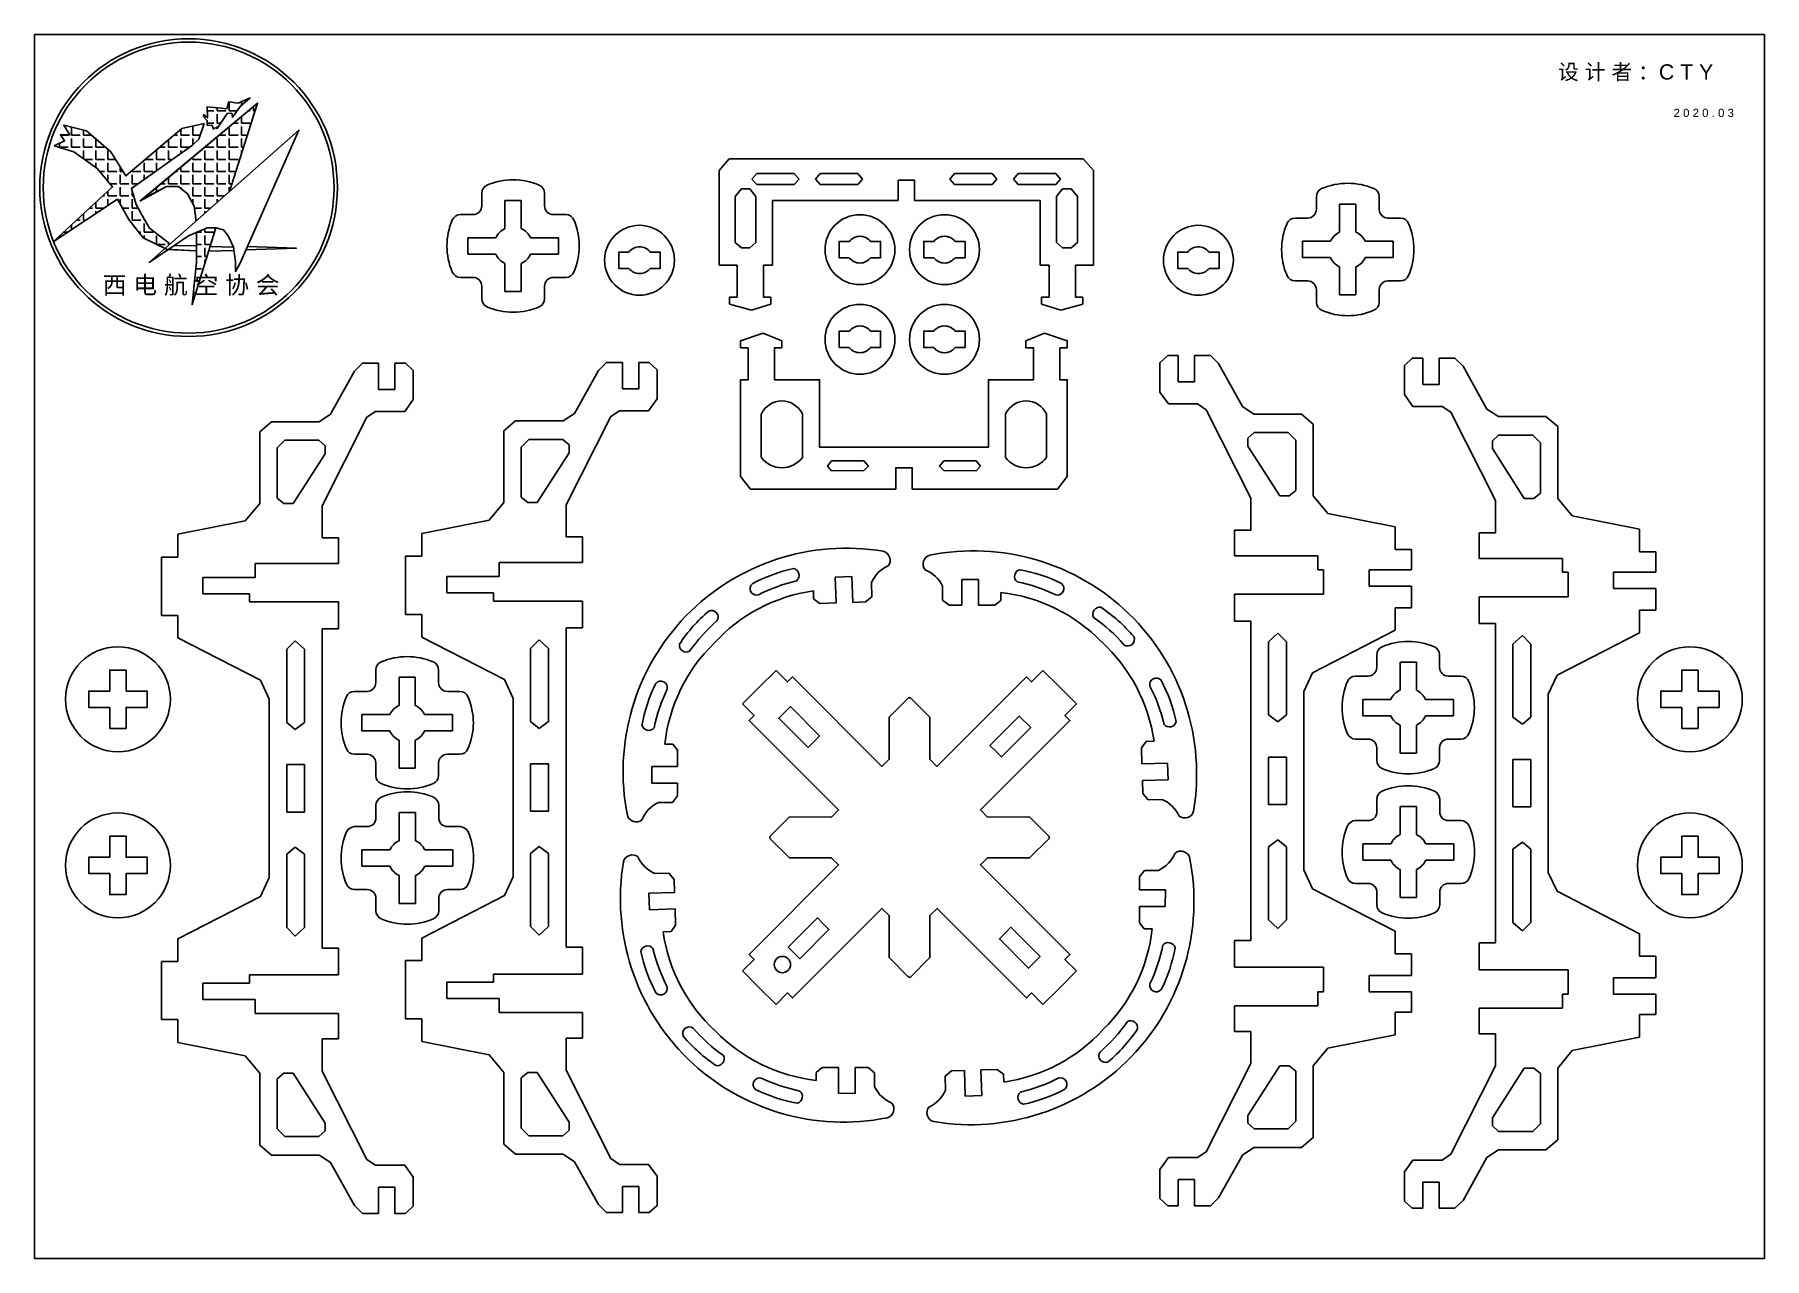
# Model space of a CAD drawing. Header units: millimetres. Extents: x 2545 to 2842, y 1775 to 1985.
import ezdxf

# ---------------------------------------------------------------- set-up
doc = ezdxf.new("R2010")
doc.units = ezdxf.units.MM
doc.styles.get("Standard").update_dxf_attribs({"font": 'arial.ttf'})

# ---------------------------------------------------------------- blocks, each defined once
blk = doc.blocks.new('*U1')
for points in [[(-4.07, 12.26), (-4.07, 9.46), (-5.27, 9.46), (-5.27, -12.26), (-7.02, -12.26), (-12.1, -7.15), (-16.83, -7.15)], [(-4.07, 12.26), (0, 12.26)], [(4.07, 12.26), (0, 12.26)], [(4.07, 12.26), (4.07, 9.46), (5.27, 9.46), (5.27, -12.26), (7.02, -12.26), (12.1, -7.15), (16.83, -7.15)]]:
    blk.add_lwpolyline(points)
blk = doc.blocks.new('*U2')
at = {"color": 0, "linetype": 'ByBlock', "lineweight": -2, "transparency": 16777216}
blk.add_blockref('*U1', (3081.76, 1833.23), dxfattribs=at)
for p, rotation in [((3057.54, 1809.02), 90), ((3105.97, 1809.02), 270.0000000000001), ((3081.76, 1784.8), 180)]:
    blk.add_blockref('*U1', p, dxfattribs=dict(at, rotation=rotation))
blk = doc.blocks.new('*U11')
for p, q in [((16.36, 18.61), (13.52, 18.49)), ((13.52, 18.49), (13.66, 14.09)), ((16.5, 14.18), (16.36, 18.61)), ((9.79, 14.79), (9.75, 16.15)), ((19.8, 15.14), (18.71, 14.25)), ((19.73, 17.55), (19.8, 15.14)), ((10.86, 14.01), (9.79, 14.79)), ((13.66, 14.09), (10.86, 14.01)), ((18.71, 14.25), (16.5, 14.18)), ((-14.39, -10.15), (-15.76, -10.15)), ((-13.58, -11.19), (-14.39, -10.15)), ((-13.58, -13.99), (-13.58, -11.19)), ((-18.01, -16.83), (-17.98, -13.99)), ((-17.98, -13.99), (-13.58, -13.99)), ((-13.58, -16.83), (-18.01, -16.83)), ((-13.58, -19.04), (-13.58, -16.83)), ((-16.85, -20.16), (-14.44, -20.16)), ((-14.44, -20.16), (-13.58, -19.04))]:
    blk.add_line(p, q)
for centre, radius, start, end in [((15.4, -14.92), 38.4, 80.466, 135.7918), ((21.35, 21.43), 1.58, 323.0342, 74.9848), ((12.03, -6.56), 27.13, 102.0315, 118.0558), ((13.65, -10.46), 29.15, 103.4098, 117.2335), ((6.1, 18.81), 1.2, 310.7929, 76.8206), ((25, 15.25), 5.75, 114.5257, 156.3957), ((13.76, -12.12), 28.56, 98.0625, 137.5058), ((0.02, 16.55), 1.12, 131.7949, 284.881), ((9.34, -8.02), 27.13, 130.2869, 146.3111), ((-7.71, 11.67), 1.12, 323.4617, 116.5477), ((15.48, -14.84), 38.4, 135.9637, 191.2895), ((12.36, -10.96), 29.15, 131.1091, 144.9328), ((12.63, -13.29), 28.56, 134.2497, 173.6929), ((-12.05, 6.85), 1.2, 171.5221, 297.5497), ((7.01, -11.73), 27.13, 153.6997, 169.724), ((-16.45, -0.44), 1.12, 346.8745, 139.9606), ((10.96, -13.23), 29.15, 154.522, 168.3457), ((-18.52, -6.58), 1.2, 194.9349, 320.9626), ((-14.38, -25.36), 5.75, 115.3598, 157.2298), ((-20.67, -21.9), 1.58, 196.7707, 308.7213)]:
    blk.add_arc(centre, radius, start, end)
blk = doc.blocks.new('*U12')
at = {"color": 0, "linetype": 'ByBlock', "lineweight": -2, "transparency": 16777216}
blk.add_blockref('*U11', (2668.48, 1873.37), dxfattribs=at)
for p, rotation in [((2720.56, 1873.48), 270), ((2720.66, 1821.4), 180), ((2668.58, 1821.29), 90.00000000000004)]:
    blk.add_blockref('*U11', p, dxfattribs=dict(at, rotation=rotation))

msp = doc.modelspace()

# ---------------------------------------------------------------- hatches: boundary and pattern name
h = msp.add_hatch()
h.set_pattern_fill('ANGLE', color=1, scale=0.298236)
h.set_pattern_definition([(0, (1575.9266, 1301.1063), (0, 2.0831792), [1.5150394, -0.5681398]), (90, (1575.9266, 1301.1063), (-2.0831792, 1e-16), [1.5150394, -0.5681398])])
h.paths.add_polyline_path([(2557.6, 1964.89), (2553.43, 1968.47), (2549.55, 1969.46), (2550.55, 1967.76), (2548.95, 1967.76), (2549.67, 1966.77), (2547.86, 1965.88), (2551.23, 1964.87), (2555.24, 1962.01), (2557.9, 1958.84), (2547.7, 1949.41), (2558.75, 1956.72), (2560.7, 1953.26), (2563.16, 1950.08), (2566.9, 1948.27), (2567.79, 1949.05), (2566.93, 1949.71), (2564.22, 1951.77), (2563.01, 1953.92), (2561.94, 1955.84), (2561.14, 1958.57), (2571.62, 1966), (2572.71, 1967.04), (2573.64, 1969.73), (2569.79, 1968.87), (2560.19, 1960.72)])
h.paths.add_polyline_path([(2563.24, 1956.83), (2567.15, 1958.9), (2569.23, 1958.9), (2570.8, 1957.66), (2571.93, 1955.54), (2572.23, 1953.45), (2572.23, 1952.98), (2577.97, 1958.04), (2582.81, 1973.19)])
h.paths.add_polyline_path([(2575.61, 1951.81), (2574.13, 1951.81), (2572.29, 1951.04), (2572.29, 1945.95), (2571.57, 1938.66)])
h.paths.add_polyline_path([(2577.59, 1971.46), (2578.37, 1971.51), (2578.48, 1970.81), (2579.89, 1972.72), (2581.53, 1974.12), (2579.45, 1973.21), (2577.88, 1973.47), (2577.5, 1972.26), (2576.58, 1972.34), (2574.14, 1972.56), (2574.19, 1970.69), (2573.58, 1971.34), (2573.52, 1970.93), (2574.15, 1970.27), (2574.17, 1969.43), (2574.98, 1969.4), (2575.21, 1968.73), (2575.48, 1968.97), (2575.89, 1968.89)], flags=17)

# ---------------------------------------------------------------- linework, layer by layer
for p, q in [((2662.04, 1961.66), (2663.79, 1963.69)), ((2663.79, 1963.69), (2694.18, 1963.69)), ((2724.57, 1963.69), (2694.18, 1963.69)), ((2726.32, 1961.66), (2724.57, 1963.69)), ((2662.04, 1945.44), (2662.04, 1961.66)), ((2667.69, 1960.16), (2668.5, 1961.12)), ((2668.5, 1961.12), (2674.96, 1961.12)), ((2674.96, 1961.12), (2675.78, 1960.16)), ((2678.6, 1960.16), (2679.41, 1961.12)), ((2679.41, 1961.12), (2685.87, 1961.12)), ((2685.87, 1961.12), (2686.69, 1960.16)), ((2702.49, 1961.12), (2701.67, 1960.16)), ((2708.95, 1961.12), (2702.49, 1961.12)), ((2709.76, 1960.16), (2708.95, 1961.12)), ((2713.39, 1961.12), (2712.58, 1960.16)), ((2719.86, 1961.12), (2713.39, 1961.12)), ((2720.67, 1960.16), (2719.86, 1961.12)), ((2726.32, 1945.44), (2726.32, 1961.66)), ((2621.29, 1955.6), (2621.29, 1957.77)), ((2632.08, 1957.77), (2632.08, 1955.6)), ((2664.8, 1957.2), (2665.89, 1958.51)), ((2665.89, 1958.51), (2667.34, 1958.51)), ((2667.34, 1958.51), (2668.36, 1957.2)), ((2668.5, 1959.28), (2667.69, 1960.16)), ((2674.96, 1959.28), (2668.5, 1959.28)), ((2675.78, 1960.16), (2674.96, 1959.28)), ((2679.41, 1959.28), (2678.6, 1960.16)), ((2685.87, 1959.28), (2679.41, 1959.28)), ((2686.69, 1960.16), (2685.87, 1959.28)), ((2692.78, 1956.52), (2692.78, 1960.02)), ((2692.78, 1960.02), (2694.18, 1960.02)), ((2695.58, 1960.02), (2694.18, 1960.02)), ((2695.58, 1956.52), (2695.58, 1960.02)), ((2701.67, 1960.16), (2702.49, 1959.28)), ((2702.49, 1959.28), (2708.95, 1959.28)), ((2708.95, 1959.28), (2709.76, 1960.16)), ((2712.58, 1960.16), (2713.39, 1959.28)), ((2713.39, 1959.28), (2719.86, 1959.28)), ((2719.86, 1959.28), (2720.67, 1960.16)), ((2721.02, 1958.51), (2720, 1957.2)), ((2722.47, 1958.51), (2721.02, 1958.51)), ((2723.56, 1957.2), (2722.47, 1958.51)), ((2625.28, 1951.7), (2625.28, 1956.51)), ((2625.28, 1956.51), (2628.08, 1956.51)), ((2628.08, 1956.51), (2628.08, 1951.7)), ((2664.8, 1949.33), (2664.8, 1957.2)), ((2668.36, 1957.2), (2668.36, 1949.33)), ((2671.21, 1945.44), (2671.21, 1956.52)), ((2671.21, 1956.52), (2692.78, 1956.52)), ((2717.15, 1956.52), (2695.58, 1956.52)), ((2717.15, 1945.44), (2717.15, 1956.52)), ((2720, 1957.2), (2720, 1949.33)), ((2723.56, 1949.33), (2723.56, 1957.2)), ((2764.59, 1955), (2764.59, 1957.17)), ((2768.59, 1951.1), (2768.59, 1955.91)), ((2768.59, 1955.91), (2771.39, 1955.91)), ((2771.39, 1955.91), (2771.39, 1951.1)), ((2775.38, 1957.17), (2775.38, 1955)), ((2617.62, 1954.1), (2619.79, 1954.1)), ((2633.58, 1954.1), (2635.74, 1954.1)), ((2760.93, 1953.5), (2763.09, 1953.5)), ((2776.88, 1953.5), (2779.05, 1953.5)), ((2618.88, 1948.71), (2618.88, 1950.11)), ((2618.88, 1950.11), (2623.69, 1950.11)), ((2618.88, 1948.71), (2618.88, 1947.31)), ((2629.67, 1950.11), (2634.48, 1950.11)), ((2634.48, 1950.11), (2634.48, 1948.71)), ((2634.48, 1947.31), (2634.48, 1948.71)), ((2665.89, 1948.38), (2664.8, 1949.33)), ((2667.34, 1948.38), (2665.89, 1948.38)), ((2668.36, 1949.33), (2667.34, 1948.38)), ((2720, 1949.33), (2721.02, 1948.38)), ((2721.02, 1948.38), (2722.47, 1948.38)), ((2722.47, 1948.38), (2723.56, 1949.33)), ((2762.19, 1948.11), (2762.19, 1949.51)), ((2762.19, 1949.51), (2767, 1949.51)), ((2772.98, 1949.51), (2777.79, 1949.51)), ((2777.79, 1949.51), (2777.79, 1948.11)), ((2618.88, 1947.31), (2623.69, 1947.31)), ((2625.28, 1945.72), (2625.28, 1940.91)), ((2628.08, 1940.91), (2628.08, 1945.72)), ((2629.67, 1947.31), (2634.48, 1947.31)), ((2665.15, 1945.44), (2662.04, 1945.44)), ((2665.15, 1939.94), (2665.15, 1945.44)), ((2669.65, 1939.94), (2669.65, 1945.44)), ((2669.65, 1945.44), (2671.21, 1945.44)), ((2718.71, 1945.44), (2717.15, 1945.44)), ((2718.71, 1939.94), (2718.71, 1945.44)), ((2723.21, 1939.94), (2723.21, 1945.44)), ((2723.21, 1945.44), (2726.32, 1945.44)), ((2762.19, 1948.11), (2762.19, 1946.71)), ((2762.19, 1946.71), (2767, 1946.71)), ((2772.98, 1946.71), (2777.79, 1946.71)), ((2777.79, 1946.71), (2777.79, 1948.11)), ((2619.79, 1943.32), (2617.62, 1943.32)), ((2635.74, 1943.32), (2633.58, 1943.32)), ((2763.09, 1942.71), (2760.93, 1942.71)), ((2768.59, 1945.12), (2768.59, 1940.31)), ((2771.39, 1940.31), (2771.39, 1945.12)), ((2779.05, 1942.71), (2776.88, 1942.71)), ((2621.29, 1939.65), (2621.29, 1941.82)), ((2625.28, 1940.91), (2628.08, 1940.91)), ((2632.08, 1941.82), (2632.08, 1939.65)), ((2665.15, 1939.94), (2663.85, 1939.94)), ((2663.85, 1938.74), (2663.85, 1939.94)), ((2663.85, 1939.94), (2665.15, 1939.94)), ((2665.15, 1939.94), (2665.15, 1939.94)), ((2669.65, 1939.94), (2670.95, 1939.94)), ((2670.95, 1939.94), (2670.95, 1938.74)), ((2718.71, 1939.94), (2717.41, 1939.94)), ((2717.41, 1939.94), (2717.41, 1938.74)), ((2723.21, 1939.94), (2723.21, 1939.94)), ((2723.21, 1939.94), (2724.51, 1939.94)), ((2724.51, 1939.94), (2723.21, 1939.94)), ((2724.51, 1938.74), (2724.51, 1939.94)), ((2764.59, 1939.05), (2764.59, 1941.21)), ((2768.59, 1940.31), (2771.39, 1940.31)), ((2775.38, 1941.21), (2775.38, 1939.05)), ((2667.62, 1937.67), (2663.85, 1938.74)), ((2670.95, 1938.74), (2667.62, 1937.67)), ((2717.41, 1938.74), (2720.74, 1937.67)), ((2720.74, 1937.67), (2724.51, 1938.74)), ((2600.84, 1928.58), (2599.44, 1927.21)), ((2603.58, 1928.58), (2600.84, 1928.58)), ((2603.58, 1924.08), (2603.58, 1928.58)), ((2606.38, 1924.08), (2606.38, 1928.58)), ((2606.38, 1928.58), (2608.18, 1928.58)), ((2608.18, 1928.58), (2609.52, 1927.34)), ((2642.73, 1928.72), (2641.33, 1927.36)), ((2645.46, 1928.72), (2642.73, 1928.72)), ((2645.46, 1924.22), (2645.46, 1928.72)), ((2648.26, 1924.22), (2648.26, 1928.72)), ((2648.26, 1928.72), (2650.06, 1928.72)), ((2650.06, 1928.72), (2651.4, 1927.48)), ((2739.07, 1929.89), (2737.72, 1928.64)), ((2737.72, 1928.64), (2737.72, 1923.64)), ((2740.87, 1929.89), (2739.07, 1929.89)), ((2740.87, 1925.39), (2740.87, 1929.89)), ((2743.67, 1925.39), (2743.67, 1929.89)), ((2743.67, 1929.89), (2746.4, 1929.89)), ((2746.4, 1929.89), (2747.8, 1928.52)), ((2747.8, 1928.52), (2751.9, 1921.16)), ((2781.05, 1929.46), (2779.71, 1928.22)), ((2779.71, 1928.22), (2779.71, 1923.22)), ((2782.85, 1929.46), (2781.05, 1929.46)), ((2782.85, 1924.96), (2782.85, 1929.46)), ((2785.65, 1924.96), (2785.65, 1929.46)), ((2785.65, 1929.46), (2788.38, 1929.46)), ((2788.38, 1929.46), (2789.79, 1928.09)), ((2789.79, 1928.09), (2793.89, 1920.73)), ((2599.44, 1927.21), (2595.34, 1919.85)), ((2609.52, 1927.34), (2609.52, 1922.34)), ((2641.33, 1927.36), (2637.23, 1919.99)), ((2651.4, 1927.48), (2651.4, 1922.48)), ((2743.67, 1925.39), (2740.87, 1925.39)), ((2785.65, 1924.96), (2782.85, 1924.96)), ((2603.58, 1924.08), (2606.38, 1924.08)), ((2609.52, 1922.34), (2608.06, 1920.31)), ((2645.46, 1924.22), (2648.26, 1924.22)), ((2651.4, 1922.48), (2649.95, 1920.45)), ((2737.72, 1923.64), (2739.18, 1921.61)), ((2739.18, 1921.61), (2744.18, 1921.61)), ((2744.18, 1921.61), (2745.68, 1920.62)), ((2779.71, 1923.22), (2781.17, 1921.19)), ((2595.34, 1919.85), (2593.37, 1918.55)), ((2601.56, 1919.31), (2593.9, 1904.13)), ((2603.06, 1920.31), (2601.56, 1919.31)), ((2608.06, 1920.31), (2603.06, 1920.31)), ((2627.11, 1918.7), (2625.08, 1916.99)), ((2635.25, 1918.7), (2627.11, 1918.7)), ((2637.23, 1919.99), (2635.25, 1918.7)), ((2643.45, 1919.45), (2635.79, 1904.28)), ((2644.95, 1920.45), (2643.45, 1919.45)), ((2649.95, 1920.45), (2644.95, 1920.45)), ((2669.29, 1919.9), (2669.29, 1912.42)), ((2676.34, 1919.9), (2676.34, 1912.42)), ((2711.23, 1919.9), (2711.23, 1912.42)), ((2718.27, 1919.9), (2718.27, 1912.42)), ((2745.68, 1920.62), (2753.34, 1905.44)), ((2751.9, 1921.16), (2753.88, 1919.86)), ((2753.88, 1919.86), (2762.02, 1919.86)), ((2762.02, 1919.86), (2764.05, 1918.15)), ((2781.17, 1921.19), (2786.17, 1921.19)), ((2786.17, 1921.19), (2787.66, 1920.19)), ((2787.66, 1920.19), (2795.33, 1905.01)), ((2793.89, 1920.73), (2795.86, 1919.43)), ((2795.86, 1919.43), (2804, 1919.43)), ((2804, 1919.43), (2806.03, 1917.72)), ((2585.22, 1918.55), (2583.19, 1916.84)), ((2583.19, 1916.84), (2583.19, 1904.52)), ((2593.37, 1918.55), (2585.22, 1918.55)), ((2625.08, 1916.99), (2625.08, 1904.67)), ((2753.91, 1916.69), (2752.85, 1915.73)), ((2752.85, 1915.73), (2752.85, 1914.36)), ((2759.76, 1916.69), (2753.91, 1916.69)), ((2761.08, 1915.37), (2759.76, 1916.69)), ((2764.05, 1918.15), (2764.05, 1905.83)), ((2795.89, 1916.27), (2794.83, 1915.3)), ((2801.75, 1916.27), (2795.89, 1916.27)), ((2803.07, 1914.95), (2801.75, 1916.27)), ((2806.03, 1917.72), (2806.03, 1905.4)), ((2586.16, 1914.07), (2587.48, 1915.39)), ((2586.16, 1905.45), (2586.16, 1914.07)), ((2587.48, 1915.39), (2593.33, 1915.39)), ((2594.39, 1913.06), (2588.93, 1904.52)), ((2593.33, 1915.39), (2594.39, 1914.42)), ((2594.39, 1914.42), (2594.39, 1913.06)), ((2628.05, 1914.21), (2629.37, 1915.53)), ((2628.05, 1905.59), (2628.05, 1914.21)), ((2629.37, 1915.53), (2635.22, 1915.53)), ((2636.28, 1913.2), (2630.82, 1904.67)), ((2635.22, 1915.53), (2636.28, 1914.56)), ((2636.28, 1914.56), (2636.28, 1913.2)), ((2752.85, 1914.36), (2758.31, 1905.83)), ((2761.08, 1906.75), (2761.08, 1915.37)), ((2794.83, 1915.3), (2794.83, 1913.94)), ((2794.83, 1913.94), (2800.29, 1905.4)), ((2803.07, 1906.32), (2803.07, 1914.95)), ((2759.94, 1905.83), (2761.08, 1906.75)), ((2583.19, 1904.52), (2580.69, 1901.52)), ((2587.3, 1904.52), (2586.16, 1905.45)), ((2588.93, 1904.52), (2587.3, 1904.52)), ((2593.9, 1904.13), (2593.9, 1898.63)), ((2625.08, 1904.67), (2622.58, 1901.66)), ((2629.19, 1904.67), (2628.05, 1905.59)), ((2630.82, 1904.67), (2629.19, 1904.67)), ((2635.79, 1904.28), (2635.79, 1898.78)), ((2753.34, 1905.44), (2753.34, 1899.94)), ((2758.31, 1905.83), (2759.94, 1905.83)), ((2764.05, 1905.83), (2766.55, 1902.82)), ((2795.33, 1905.01), (2795.33, 1899.51)), ((2800.29, 1905.4), (2801.92, 1905.4)), ((2801.92, 1905.4), (2803.07, 1906.32)), ((2806.03, 1905.4), (2808.53, 1902.4)), ((2580.69, 1901.52), (2569.12, 1899.23)), ((2622.58, 1901.66), (2611.01, 1899.37)), ((2766.55, 1902.82), (2778.12, 1900.53)), ((2808.53, 1902.4), (2820.1, 1900.1)), ((2569.12, 1899.23), (2569.12, 1895.32)), ((2593.9, 1898.63), (2596.7, 1898.63)), ((2596.7, 1898.63), (2596.7, 1894.23)), ((2611.01, 1899.37), (2611.01, 1895.46)), ((2635.79, 1898.78), (2638.59, 1898.78)), ((2638.59, 1898.78), (2638.59, 1894.38)), ((2753.34, 1899.94), (2750.54, 1899.94)), ((2750.54, 1899.94), (2750.54, 1895.54)), ((2778.12, 1900.53), (2778.12, 1896.62)), ((2795.33, 1899.51), (2792.53, 1899.51)), ((2792.53, 1899.51), (2792.53, 1895.11)), ((2820.1, 1900.1), (2820.1, 1896.2)), ((2569.12, 1895.32), (2566.32, 1895.32)), ((2566.32, 1895.32), (2566.32, 1885.32)), ((2611.01, 1895.46), (2608.21, 1895.46)), ((2608.21, 1895.46), (2608.21, 1885.46)), ((2750.54, 1895.54), (2764.84, 1895.54)), ((2764.84, 1895.54), (2764.84, 1893.14)), ((2778.12, 1896.62), (2780.92, 1896.62)), ((2780.92, 1896.62), (2780.92, 1893.14)), ((2792.53, 1895.11), (2806.83, 1895.11)), ((2806.83, 1895.11), (2806.83, 1892.71)), ((2820.1, 1896.2), (2822.9, 1896.2)), ((2822.9, 1896.2), (2822.9, 1892.72)), ((2596.7, 1894.23), (2582.4, 1894.23)), ((2582.4, 1894.23), (2582.4, 1891.83)), ((2624.29, 1891.98), (2615.29, 1891.98)), ((2615.29, 1891.98), (2615.29, 1889.18)), ((2638.59, 1894.38), (2624.29, 1894.38)), ((2624.29, 1894.38), (2624.29, 1891.98)), ((2764.84, 1893.14), (2765.84, 1893.14)), ((2765.84, 1893.14), (2765.84, 1888.94)), ((2780.92, 1893.14), (2773.64, 1893.14)), ((2773.64, 1893.14), (2773.64, 1890.34)), ((2806.83, 1892.71), (2807.83, 1892.71)), ((2807.83, 1892.71), (2807.83, 1888.51)), ((2822.9, 1892.72), (2815.62, 1892.72)), ((2815.62, 1892.72), (2815.62, 1889.92)), ((2582.4, 1891.83), (2573.4, 1891.83)), ((2573.4, 1891.83), (2573.4, 1889.03)), ((2573.4, 1889.03), (2581.4, 1889.03)), ((2581.4, 1889.03), (2581.4, 1887.63)), ((2615.29, 1889.18), (2623.29, 1889.18)), ((2623.29, 1889.18), (2623.29, 1887.78)), ((2765.84, 1888.94), (2750.54, 1888.94)), ((2750.54, 1888.94), (2750.54, 1884.34)), ((2773.64, 1890.34), (2780.92, 1890.34)), ((2780.92, 1890.34), (2780.92, 1886.62)), ((2815.62, 1889.92), (2822.9, 1889.92)), ((2822.9, 1889.92), (2822.9, 1886.2)), ((2581.4, 1887.63), (2596.7, 1887.63)), ((2596.7, 1887.63), (2596.7, 1883.03)), ((2623.29, 1887.78), (2638.59, 1887.78)), ((2638.59, 1887.78), (2638.59, 1883.18)), ((2780.92, 1886.62), (2778.12, 1886.62)), ((2778.12, 1886.62), (2778.12, 1882.77)), ((2807.83, 1888.51), (2792.53, 1888.51)), ((2792.53, 1888.51), (2792.53, 1883.91)), ((2822.9, 1886.2), (2820.1, 1886.2)), ((2820.1, 1886.2), (2820.1, 1882.34)), ((2566.32, 1885.32), (2569.12, 1885.32)), ((2569.12, 1885.32), (2569.12, 1881.46)), ((2596.7, 1883.03), (2593.9, 1883.03)), ((2593.9, 1883.03), (2593.9, 1855.63)), ((2608.21, 1885.46), (2611.01, 1885.46)), ((2611.01, 1885.46), (2611.01, 1881.6)), ((2638.59, 1883.18), (2635.79, 1883.18)), ((2635.79, 1883.18), (2635.79, 1855.78)), ((2750.54, 1884.34), (2753.34, 1884.34)), ((2753.34, 1884.34), (2753.34, 1856.94)), ((2792.53, 1883.91), (2795.33, 1883.91)), ((2795.33, 1883.91), (2795.33, 1856.51)), ((2569.12, 1881.46), (2583.3, 1874.18)), ((2587.8, 1879.51), (2589.24, 1880.98)), ((2589.24, 1880.98), (2590.88, 1879.51)), ((2611.01, 1881.6), (2625.19, 1874.32)), ((2629.69, 1879.65), (2631.13, 1881.12)), ((2631.13, 1881.12), (2632.76, 1879.65)), ((2758, 1882.28), (2756.37, 1880.81)), ((2756.37, 1880.81), (2756.37, 1868.26)), ((2759.44, 1880.81), (2758, 1882.28)), ((2759.44, 1868.26), (2759.44, 1880.81)), ((2778.12, 1882.77), (2763.94, 1875.48)), ((2799.99, 1881.85), (2798.35, 1880.39)), ((2798.35, 1880.39), (2798.35, 1867.83)), ((2801.42, 1880.39), (2799.99, 1881.85)), ((2801.42, 1867.83), (2801.42, 1880.39)), ((2820.1, 1882.34), (2805.93, 1875.06)), ((2587.8, 1866.95), (2587.8, 1879.51)), ((2590.88, 1879.51), (2590.88, 1866.95)), ((2629.69, 1867.1), (2629.69, 1879.65)), ((2632.76, 1879.65), (2632.76, 1867.1)), ((2774.97, 1876.39), (2774.97, 1878.55)), ((2778.96, 1872.48), (2778.96, 1877.29)), ((2778.96, 1877.29), (2781.76, 1877.29)), ((2781.76, 1877.29), (2781.76, 1872.48)), ((2785.76, 1878.55), (2785.76, 1876.39)), ((2583.3, 1874.18), (2584.82, 1870.93)), ((2603.1, 1873.78), (2603.1, 1875.95)), ((2607.09, 1869.88), (2607.09, 1874.69)), ((2607.09, 1874.69), (2609.89, 1874.69)), ((2609.89, 1874.69), (2609.89, 1869.88)), ((2613.89, 1875.95), (2613.89, 1873.78)), ((2625.19, 1874.32), (2626.7, 1871.07)), ((2763.94, 1875.48), (2762.43, 1872.24)), ((2771.31, 1874.89), (2773.47, 1874.89)), ((2787.26, 1874.89), (2789.42, 1874.89)), ((2805.93, 1875.06), (2804.41, 1871.81)), ((2599.43, 1872.28), (2601.6, 1872.28)), ((2615.39, 1872.28), (2617.55, 1872.28)), ((2694.57, 1871.19), (2694.9, 1871.19)), ((2762.43, 1872.24), (2762.43, 1856.94)), ((2804.41, 1871.81), (2804.41, 1856.51)), ((2584.82, 1870.93), (2584.82, 1855.63)), ((2600.69, 1866.89), (2600.69, 1868.29)), ((2600.69, 1868.29), (2605.5, 1868.29)), ((2611.48, 1868.29), (2616.29, 1868.29)), ((2616.29, 1868.29), (2616.29, 1866.89)), ((2626.7, 1871.07), (2626.7, 1855.78)), ((2756.37, 1868.26), (2758, 1867.05)), ((2758, 1867.05), (2759.44, 1868.26)), ((2772.56, 1869.49), (2772.56, 1870.89)), ((2772.56, 1870.89), (2777.38, 1870.89)), ((2772.56, 1869.49), (2772.56, 1868.09)), ((2783.35, 1870.89), (2788.16, 1870.89)), ((2788.16, 1870.89), (2788.16, 1869.49)), ((2788.16, 1868.09), (2788.16, 1869.49)), ((2589.24, 1865.75), (2587.8, 1866.95)), ((2590.88, 1866.95), (2589.24, 1865.75)), ((2600.69, 1866.89), (2600.69, 1865.49)), ((2600.69, 1865.49), (2605.5, 1865.49)), ((2611.48, 1865.49), (2616.29, 1865.49)), ((2616.29, 1865.49), (2616.29, 1866.89)), ((2631.13, 1865.89), (2629.69, 1867.1)), ((2632.76, 1867.1), (2631.13, 1865.89)), ((2772.56, 1868.09), (2777.38, 1868.09)), ((2778.96, 1866.51), (2778.96, 1861.69)), ((2781.76, 1861.69), (2781.76, 1866.51)), ((2783.35, 1868.09), (2788.16, 1868.09)), ((2798.35, 1867.83), (2799.99, 1866.63)), ((2799.99, 1866.63), (2801.42, 1867.83)), ((2607.09, 1863.9), (2607.09, 1859.09)), ((2609.89, 1859.09), (2609.89, 1863.9)), ((2773.47, 1864.1), (2771.31, 1864.1)), ((2774.97, 1860.44), (2774.97, 1862.6)), ((2785.76, 1862.6), (2785.76, 1860.44)), ((2789.42, 1864.1), (2787.26, 1864.1)), ((2587.8, 1855.63), (2587.8, 1859.71)), ((2587.8, 1859.71), (2590.88, 1859.71)), ((2590.88, 1859.71), (2590.88, 1855.63)), ((2601.6, 1861.49), (2599.43, 1861.49)), ((2603.1, 1857.83), (2603.1, 1859.99)), ((2613.89, 1859.99), (2613.89, 1857.83)), ((2617.55, 1861.49), (2615.39, 1861.49)), ((2629.69, 1855.78), (2629.69, 1859.85)), ((2629.69, 1859.85), (2632.76, 1859.85)), ((2632.76, 1859.85), (2632.76, 1855.78)), ((2759.44, 1861.01), (2756.37, 1861.01)), ((2756.37, 1861.01), (2756.37, 1856.94)), ((2759.44, 1856.94), (2759.44, 1861.01)), ((2778.96, 1861.69), (2781.76, 1861.69)), ((2801.42, 1860.59), (2798.35, 1860.59)), ((2798.35, 1860.59), (2798.35, 1856.51)), ((2801.42, 1856.51), (2801.42, 1860.59)), ((2607.09, 1859.09), (2609.89, 1859.09)), ((2753.34, 1829.54), (2753.34, 1856.94)), ((2756.37, 1852.87), (2756.37, 1856.94)), ((2759.44, 1856.94), (2759.44, 1852.87)), ((2762.43, 1841.64), (2762.43, 1856.94)), ((2795.33, 1829.11), (2795.33, 1856.51)), ((2798.35, 1852.44), (2798.35, 1856.51)), ((2801.42, 1856.51), (2801.42, 1852.44)), ((2804.41, 1841.22), (2804.41, 1856.51)), ((2584.82, 1840.34), (2584.82, 1855.63)), ((2587.8, 1855.63), (2587.8, 1851.56)), ((2590.88, 1851.56), (2590.88, 1855.63)), ((2593.9, 1828.23), (2593.9, 1855.63)), ((2626.7, 1840.48), (2626.7, 1855.78)), ((2629.69, 1855.78), (2629.69, 1851.7)), ((2632.76, 1851.7), (2632.76, 1855.78)), ((2635.79, 1828.38), (2635.79, 1855.78)), ((2774.98, 1851.61), (2774.98, 1853.77)), ((2785.77, 1853.77), (2785.77, 1851.61)), ((2587.8, 1851.56), (2590.88, 1851.56)), ((2603.12, 1850.57), (2603.12, 1852.73)), ((2607.12, 1846.66), (2607.12, 1851.48)), ((2607.12, 1851.48), (2609.92, 1851.48)), ((2609.92, 1851.48), (2609.92, 1846.66)), ((2613.91, 1852.73), (2613.91, 1850.57)), ((2629.69, 1851.7), (2632.76, 1851.7)), ((2759.44, 1852.87), (2756.37, 1852.87)), ((2778.98, 1847.7), (2778.98, 1852.51)), ((2778.98, 1852.51), (2781.78, 1852.51)), ((2781.78, 1852.51), (2781.78, 1847.7)), ((2801.42, 1852.44), (2798.35, 1852.44)), ((2599.46, 1849.07), (2601.62, 1849.07)), ((2615.41, 1849.07), (2617.57, 1849.07)), ((2670.76, 1847.38), (2670.76, 1847.06)), ((2718.7, 1847.38), (2718.7, 1847.06)), ((2771.32, 1850.11), (2773.48, 1850.11)), ((2787.27, 1850.11), (2789.44, 1850.11)), ((2589.24, 1845.52), (2587.8, 1844.32)), ((2590.88, 1844.32), (2589.24, 1845.52)), ((2600.72, 1843.68), (2600.72, 1845.08)), ((2600.72, 1845.08), (2605.53, 1845.08)), ((2611.5, 1845.08), (2616.32, 1845.08)), ((2616.32, 1845.08), (2616.32, 1843.68)), ((2631.13, 1845.66), (2629.69, 1844.46)), ((2629.69, 1844.46), (2629.69, 1831.91)), ((2632.76, 1844.46), (2631.13, 1845.66)), ((2632.76, 1831.91), (2632.76, 1844.46)), ((2756.37, 1845.62), (2758, 1846.83)), ((2756.37, 1833.07), (2756.37, 1845.62)), ((2758, 1846.83), (2759.44, 1845.62)), ((2759.44, 1845.62), (2759.44, 1833.07)), ((2772.58, 1844.71), (2772.58, 1846.11)), ((2772.58, 1846.11), (2777.39, 1846.11)), ((2772.58, 1844.71), (2772.58, 1843.31)), ((2783.37, 1846.11), (2788.18, 1846.11)), ((2788.18, 1846.11), (2788.18, 1844.71)), ((2788.18, 1843.31), (2788.18, 1844.71)), ((2798.35, 1845.2), (2799.99, 1846.4)), ((2798.35, 1832.64), (2798.35, 1845.2)), ((2799.99, 1846.4), (2801.42, 1845.2)), ((2801.42, 1845.2), (2801.42, 1832.64)), ((2587.8, 1844.32), (2587.8, 1831.76)), ((2590.88, 1831.76), (2590.88, 1844.32)), ((2600.72, 1843.68), (2600.72, 1842.28)), ((2600.72, 1842.28), (2605.53, 1842.28)), ((2611.5, 1842.28), (2616.32, 1842.28)), ((2616.32, 1842.28), (2616.32, 1843.68)), ((2763.94, 1838.4), (2762.43, 1841.64)), ((2772.58, 1843.31), (2777.39, 1843.31)), ((2778.98, 1841.72), (2778.98, 1836.91)), ((2781.78, 1836.91), (2781.78, 1841.72)), ((2783.37, 1843.31), (2788.18, 1843.31)), ((2583.3, 1837.09), (2584.82, 1840.34)), ((2607.12, 1840.69), (2607.12, 1835.88)), ((2609.92, 1835.88), (2609.92, 1840.69)), ((2625.19, 1837.24), (2626.7, 1840.48)), ((2773.48, 1839.32), (2771.32, 1839.32)), ((2789.44, 1839.32), (2787.27, 1839.32)), ((2805.93, 1837.97), (2804.41, 1841.22)), ((2569.12, 1829.81), (2583.3, 1837.09)), ((2601.62, 1838.28), (2599.46, 1838.28)), ((2603.12, 1834.62), (2603.12, 1836.78)), ((2607.12, 1835.88), (2609.92, 1835.88)), ((2611.01, 1829.95), (2625.19, 1837.24)), ((2613.91, 1836.78), (2613.91, 1834.62)), ((2617.57, 1838.28), (2615.41, 1838.28)), ((2778.12, 1831.11), (2763.94, 1838.4)), ((2774.98, 1835.65), (2774.98, 1837.82)), ((2778.98, 1836.91), (2781.78, 1836.91)), ((2785.77, 1837.82), (2785.77, 1835.65)), ((2820.1, 1830.69), (2805.93, 1837.97)), ((2758, 1831.6), (2756.37, 1833.07)), ((2759.44, 1833.07), (2758, 1831.6)), ((2799.99, 1831.17), (2798.35, 1832.64)), ((2801.42, 1832.64), (2799.99, 1831.17)), ((2569.12, 1825.95), (2569.12, 1829.81)), ((2587.8, 1831.76), (2589.24, 1830.29)), ((2589.24, 1830.29), (2590.88, 1831.76)), ((2611.01, 1826.09), (2611.01, 1829.95)), ((2629.69, 1831.91), (2631.13, 1830.44)), ((2631.13, 1830.44), (2632.76, 1831.91)), ((2750.54, 1824.94), (2750.54, 1829.54)), ((2750.54, 1829.54), (2753.34, 1829.54)), ((2778.12, 1827.26), (2778.12, 1831.11)), ((2820.1, 1826.83), (2820.1, 1830.69)), ((2596.7, 1828.23), (2593.9, 1828.23)), ((2596.7, 1823.63), (2596.7, 1828.23)), ((2638.59, 1828.38), (2635.79, 1828.38)), ((2638.59, 1823.78), (2638.59, 1828.38)), ((2780.92, 1827.26), (2778.12, 1827.26)), ((2780.92, 1823.54), (2780.92, 1827.26)), ((2792.53, 1824.51), (2792.53, 1829.11)), ((2792.53, 1829.11), (2795.33, 1829.11)), ((2822.9, 1826.83), (2820.1, 1826.83)), ((2822.9, 1823.11), (2822.9, 1826.83)), ((2566.32, 1815.95), (2566.32, 1825.95)), ((2566.32, 1825.95), (2569.12, 1825.95)), ((2581.4, 1822.23), (2581.4, 1823.63)), ((2581.4, 1823.63), (2596.7, 1823.63)), ((2608.21, 1816.09), (2608.21, 1826.09)), ((2608.21, 1826.09), (2611.01, 1826.09)), ((2623.29, 1822.38), (2623.29, 1823.78)), ((2623.29, 1823.78), (2638.59, 1823.78)), ((2765.84, 1824.94), (2750.54, 1824.94)), ((2765.84, 1820.74), (2765.84, 1824.94)), ((2807.83, 1824.51), (2792.53, 1824.51)), ((2807.83, 1820.31), (2807.83, 1824.51)), ((2573.4, 1819.43), (2573.4, 1822.23)), ((2573.4, 1822.23), (2581.4, 1822.23)), ((2615.29, 1819.58), (2615.29, 1822.38)), ((2615.29, 1822.38), (2623.29, 1822.38)), ((2694.57, 1823.25), (2694.9, 1823.25)), ((2764.84, 1818.34), (2764.84, 1820.74)), ((2764.84, 1820.74), (2765.84, 1820.74)), ((2773.64, 1820.74), (2773.64, 1823.54)), ((2773.64, 1823.54), (2780.92, 1823.54)), ((2780.92, 1820.74), (2773.64, 1820.74)), ((2780.92, 1817.26), (2780.92, 1820.74)), ((2815.62, 1820.31), (2815.62, 1823.11)), ((2815.62, 1823.11), (2822.9, 1823.11)), ((2582.4, 1819.43), (2573.4, 1819.43)), ((2582.4, 1817.03), (2582.4, 1819.43)), ((2624.29, 1819.58), (2615.29, 1819.58)), ((2624.29, 1817.18), (2624.29, 1819.58)), ((2750.54, 1813.94), (2750.54, 1818.34)), ((2750.54, 1818.34), (2764.84, 1818.34)), ((2792.53, 1813.51), (2792.53, 1817.91)), ((2792.53, 1817.91), (2806.83, 1817.91)), ((2806.83, 1817.91), (2806.83, 1820.31)), ((2806.83, 1820.31), (2807.83, 1820.31)), ((2822.9, 1820.31), (2815.62, 1820.31)), ((2822.9, 1816.83), (2822.9, 1820.31)), ((2569.12, 1815.95), (2566.32, 1815.95)), ((2569.12, 1812.04), (2569.12, 1815.95)), ((2596.7, 1817.03), (2582.4, 1817.03)), ((2596.7, 1812.63), (2596.7, 1817.03)), ((2611.01, 1816.09), (2608.21, 1816.09)), ((2611.01, 1812.19), (2611.01, 1816.09)), ((2638.59, 1817.18), (2624.29, 1817.18)), ((2638.59, 1812.78), (2638.59, 1817.18)), ((2778.12, 1813.35), (2778.12, 1817.26)), ((2778.12, 1817.26), (2780.92, 1817.26)), ((2820.1, 1812.92), (2820.1, 1816.83)), ((2820.1, 1816.83), (2822.9, 1816.83)), ((2580.69, 1809.75), (2569.12, 1812.04)), ((2593.9, 1807.13), (2593.9, 1812.63)), ((2593.9, 1812.63), (2596.7, 1812.63)), ((2622.58, 1809.89), (2611.01, 1812.19)), ((2635.79, 1807.28), (2635.79, 1812.78)), ((2635.79, 1812.78), (2638.59, 1812.78)), ((2753.34, 1813.94), (2750.54, 1813.94)), ((2753.34, 1808.44), (2753.34, 1813.94)), ((2766.55, 1811.06), (2778.12, 1813.35)), ((2795.33, 1813.51), (2792.53, 1813.51)), ((2795.33, 1808.01), (2795.33, 1813.51)), ((2808.53, 1810.63), (2820.1, 1812.92)), ((2583.19, 1806.75), (2580.69, 1809.75)), ((2625.08, 1806.89), (2622.58, 1809.89)), ((2764.05, 1808.05), (2766.55, 1811.06)), ((2806.03, 1807.63), (2808.53, 1810.63)), ((2583.19, 1794.43), (2583.19, 1806.75)), ((2587.3, 1806.75), (2586.16, 1805.82)), ((2586.16, 1805.82), (2586.16, 1797.2)), ((2588.93, 1806.75), (2587.3, 1806.75)), ((2594.39, 1798.21), (2588.93, 1806.75)), ((2601.56, 1791.96), (2593.9, 1807.13)), ((2625.08, 1794.57), (2625.08, 1806.89)), ((2629.19, 1806.89), (2628.05, 1805.97)), ((2628.05, 1805.97), (2628.05, 1797.35)), ((2630.82, 1806.89), (2629.19, 1806.89)), ((2636.28, 1798.36), (2630.82, 1806.89)), ((2643.45, 1792.1), (2635.79, 1807.28)), ((2745.68, 1793.26), (2753.34, 1808.44)), ((2752.85, 1799.52), (2758.31, 1808.05)), ((2758.31, 1808.05), (2759.94, 1808.05)), ((2759.94, 1808.05), (2761.08, 1807.13)), ((2761.08, 1807.13), (2761.08, 1798.51)), ((2764.05, 1795.73), (2764.05, 1808.05)), ((2787.66, 1792.84), (2795.33, 1808.01)), ((2794.83, 1799.09), (2800.29, 1807.63)), ((2800.29, 1807.63), (2801.92, 1807.63)), ((2801.92, 1807.63), (2803.07, 1806.7)), ((2803.07, 1806.7), (2803.07, 1798.08)), ((2806.03, 1795.31), (2806.03, 1807.63)), ((2586.16, 1797.2), (2587.48, 1795.88)), ((2594.39, 1796.85), (2594.39, 1798.21)), ((2628.05, 1797.35), (2629.37, 1796.03)), ((2635.22, 1796.03), (2636.28, 1796.99)), ((2636.28, 1796.99), (2636.28, 1798.36)), ((2752.85, 1798.16), (2752.85, 1799.52)), ((2753.91, 1797.19), (2752.85, 1798.16)), ((2759.76, 1797.19), (2753.91, 1797.19)), ((2761.08, 1798.51), (2759.76, 1797.19)), ((2794.83, 1797.73), (2794.83, 1799.09)), ((2795.89, 1796.76), (2794.83, 1797.73)), ((2803.07, 1798.08), (2801.75, 1796.76)), ((2585.22, 1792.72), (2583.19, 1794.43)), ((2587.48, 1795.88), (2593.33, 1795.88)), ((2593.33, 1795.88), (2594.39, 1796.85)), ((2627.11, 1792.86), (2625.08, 1794.57)), ((2629.37, 1796.03), (2635.22, 1796.03)), ((2751.9, 1792.72), (2753.88, 1794.02)), ((2753.88, 1794.02), (2762.02, 1794.02)), ((2762.02, 1794.02), (2764.05, 1795.73)), ((2801.75, 1796.76), (2795.89, 1796.76)), ((2804, 1793.59), (2806.03, 1795.31)), ((2593.37, 1792.72), (2585.22, 1792.72)), ((2595.34, 1791.42), (2593.37, 1792.72)), ((2599.44, 1784.06), (2595.34, 1791.42)), ((2603.06, 1790.96), (2601.56, 1791.96)), ((2608.06, 1790.96), (2603.06, 1790.96)), ((2609.52, 1788.93), (2608.06, 1790.96)), ((2635.25, 1792.86), (2627.11, 1792.86)), ((2637.23, 1791.56), (2635.25, 1792.86)), ((2641.33, 1784.2), (2637.23, 1791.56)), ((2644.95, 1791.11), (2643.45, 1792.1)), ((2649.95, 1791.11), (2644.95, 1791.11)), ((2651.4, 1789.08), (2649.95, 1791.11)), ((2737.72, 1790.24), (2739.18, 1792.27)), ((2739.18, 1792.27), (2744.18, 1792.27)), ((2744.18, 1792.27), (2745.68, 1793.26)), ((2747.8, 1785.36), (2751.9, 1792.72)), ((2779.71, 1789.81), (2781.17, 1791.84)), ((2781.17, 1791.84), (2786.17, 1791.84)), ((2786.17, 1791.84), (2787.66, 1792.84)), ((2789.79, 1784.93), (2793.89, 1792.3)), ((2793.89, 1792.3), (2795.86, 1793.59)), ((2795.86, 1793.59), (2804, 1793.59)), ((2609.52, 1783.93), (2609.52, 1788.93)), ((2651.4, 1784.08), (2651.4, 1789.08)), ((2737.72, 1785.24), (2737.72, 1790.24)), ((2743.67, 1788.49), (2740.87, 1788.49)), ((2740.87, 1788.49), (2740.87, 1783.99)), ((2743.67, 1788.49), (2743.67, 1783.99)), ((2779.71, 1784.81), (2779.71, 1789.81)), ((2785.65, 1788.07), (2782.85, 1788.07)), ((2782.85, 1788.07), (2782.85, 1783.57)), ((2785.65, 1788.07), (2785.65, 1783.57)), ((2603.58, 1787.19), (2606.38, 1787.19)), ((2603.58, 1787.19), (2603.58, 1782.69)), ((2606.38, 1787.19), (2606.38, 1782.69)), ((2645.46, 1787.33), (2648.26, 1787.33)), ((2645.46, 1787.33), (2645.46, 1782.83)), ((2648.26, 1787.33), (2648.26, 1782.83)), ((2739.07, 1783.99), (2737.72, 1785.24)), ((2746.4, 1783.99), (2747.8, 1785.36)), ((2600.84, 1782.69), (2599.44, 1784.06)), ((2603.58, 1782.69), (2600.84, 1782.69)), ((2606.38, 1782.69), (2608.18, 1782.69)), ((2608.18, 1782.69), (2609.52, 1783.93)), ((2642.73, 1782.83), (2641.33, 1784.2)), ((2645.46, 1782.83), (2642.73, 1782.83)), ((2648.26, 1782.83), (2650.06, 1782.83)), ((2650.06, 1782.83), (2651.4, 1784.08)), ((2740.87, 1783.99), (2739.07, 1783.99)), ((2743.67, 1783.99), (2746.4, 1783.99)), ((2781.05, 1783.57), (2779.71, 1784.81)), ((2782.85, 1783.57), (2781.05, 1783.57)), ((2785.65, 1783.57), (2788.38, 1783.57)), ((2788.38, 1783.57), (2789.79, 1784.93))]:
    msp.add_line(p, q)
at = {"color": 1}
for p, q in [((2568.42, 1948.77), (2572.27, 1948.75)), ((2574.37, 1947.83), (2578.74, 1947.93))]:
    msp.add_line(p, q, dxfattribs=at)
msp.add_lwpolyline([(2544.52, 1984.98), (2841.52, 1984.98), (2841.52, 1774.98), (2544.52, 1774.98)], close=True)
for points in [[(2562.61, 1956.4), (2582.81, 1973.19), (2577.97, 1958.04), (2589.89, 1968.56), (2579.78, 1945.66)], [(2582.81, 1973.19), (2563.24, 1956.83), (2567.15, 1958.9), (2569.23, 1958.9), (2570.8, 1957.66), (2571.93, 1955.54)], [(2573.58, 1971.34), (2574.19, 1970.69), (2574.14, 1972.56), (2576.58, 1972.34), (2577.5, 1972.26), (2577.88, 1973.47), (2579.45, 1973.21), (2581.53, 1974.12), (2579.89, 1972.72), (2578.48, 1970.81), (2578.37, 1971.51), (2577.59, 1971.46), (2575.89, 1968.89), (2575.48, 1968.97), (2575.21, 1968.73), (2574.98, 1969.4), (2574.17, 1969.43), (2574.15, 1970.27), (2573.52, 1970.93), (2573.58, 1971.34)], [(2573.64, 1969.73), (2569.79, 1968.87), (2560.19, 1960.72), (2557.6, 1964.89), (2553.43, 1968.47), (2549.55, 1969.46), (2550.55, 1967.76), (2548.95, 1967.76), (2549.67, 1966.77), (2547.86, 1965.88)], [(2573.64, 1969.73), (2569.79, 1968.87), (2560.19, 1960.72), (2557.6, 1964.89), (2553.43, 1968.47), (2549.55, 1969.46), (2550.55, 1967.76)], [(2573.64, 1969.73), (2572.71, 1967.04), (2571.62, 1966), (2561.14, 1958.57), (2561.94, 1955.84), (2563.01, 1953.92), (2564.22, 1951.77), (2566.93, 1949.71), (2567.79, 1949.05)], [(2547.86, 1965.88), (2551.23, 1964.87), (2555.24, 1962.01), (2557.9, 1958.84), (2547.7, 1949.41)], [(2562.61, 1956.4), (2567.15, 1958.9), (2569.23, 1958.9), (2570.8, 1957.66), (2571.93, 1955.54), (2572.23, 1953.45), (2572.23, 1952.98)], [(2577.97, 1958.04), (2564.21, 1945.89), (2564.21, 1945.89), (2570.93, 1950.46), (2574.13, 1951.81), (2575.61, 1951.81), (2576.93, 1951.5), (2577.77, 1950.44), (2578.65, 1948.52), (2579.04, 1945.98), (2579.04, 1944.33), (2579.78, 1945.66)], [(2547.7, 1949.41), (2558.75, 1956.72), (2560.7, 1953.26), (2563.16, 1950.08), (2567.18, 1948.14)], [(2575.61, 1951.81), (2571.57, 1938.66), (2572.29, 1945.95), (2572.29, 1951.04)], [(2574.65, 1948.63), (2578.65, 1948.52)], [(2580.85, 1948.04), (2589.48, 1948.32), (2581.09, 1948.63)], [(2567.18, 1948.14), (2572.17, 1947.87), (2567.35, 1948.08)]]:
    msp.add_lwpolyline(points, dxfattribs=at)
for points in [[(2684.41, 1949.49), (2682.68, 1949.49), (2682.68, 1946.69), (2684.4, 1946.69)], [(2689.78, 1948.09), (2689.78, 1949.49), (2688.05, 1949.49)], [(2698.93, 1949.49), (2697.19, 1949.49), (2697.19, 1946.69), (2698.91, 1946.69)], [(2704.29, 1948.09), (2704.29, 1949.49), (2702.56, 1949.49)], [(2646.57, 1947.67), (2644.84, 1947.67), (2644.84, 1944.87), (2646.56, 1944.87)], [(2651.94, 1946.27), (2651.94, 1947.67), (2650.21, 1947.67)], [(2650.22, 1944.87), (2651.94, 1944.87), (2651.94, 1946.27)], [(2688.06, 1946.69), (2689.78, 1946.69), (2689.78, 1948.09)], [(2702.58, 1946.69), (2704.29, 1946.69), (2704.29, 1948.09)], [(2742.52, 1947.67), (2740.79, 1947.67), (2740.79, 1944.87), (2742.51, 1944.87)], [(2747.89, 1946.27), (2747.89, 1947.67), (2746.16, 1947.67)], [(2746.17, 1944.87), (2747.89, 1944.87), (2747.89, 1946.27)], [(2667.04, 1931.25), (2665.74, 1931.25), (2665.74, 1932.45), (2669.63, 1933.75), (2672.84, 1932.45), (2672.84, 1931.25), (2671.54, 1931.25), (2671.54, 1925.75), (2679.29, 1925.75), (2679.29, 1914.72)], [(2684.41, 1934.1), (2682.68, 1934.1), (2682.68, 1931.3), (2684.4, 1931.3)], [(2689.78, 1932.7), (2689.78, 1934.1), (2688.05, 1934.1)], [(2698.93, 1934.1), (2697.19, 1934.1), (2697.19, 1931.3), (2698.91, 1931.3)], [(2704.29, 1932.7), (2704.29, 1934.1), (2702.56, 1934.1)], [(2720.53, 1931.25), (2721.83, 1931.25), (2721.83, 1932.45), (2717.93, 1933.75), (2714.73, 1932.45), (2714.73, 1931.25), (2716.03, 1931.25), (2716.03, 1925.75), (2708.28, 1925.75), (2708.28, 1914.72)], [(2667.04, 1931.25), (2667.04, 1925.75), (2665.74, 1925.75), (2665.74, 1909.16), (2667.44, 1906.99), (2692.38, 1906.99)], [(2688.06, 1931.3), (2689.78, 1931.3), (2689.78, 1932.7)], [(2720.53, 1931.25), (2720.53, 1925.75), (2721.83, 1925.75), (2721.83, 1909.16), (2720.13, 1906.99), (2695.18, 1906.99)], [(2702.58, 1931.3), (2704.29, 1931.3), (2704.29, 1932.7)], [(2693.78, 1914.16), (2679.29, 1914.16), (2679.29, 1914.72)], [(2693.78, 1914.16), (2708.28, 1914.16), (2708.28, 1914.72)], [(2680.66, 1910.91), (2681.37, 1911.84), (2686.91, 1911.84), (2687.69, 1910.91), (2686.91, 1910.17), (2681.37, 1910.13), (2680.66, 1910.91)], [(2692.38, 1906.99), (2692.38, 1910.66), (2693.78, 1910.66)], [(2695.18, 1906.99), (2695.18, 1910.66), (2693.78, 1910.66)], [(2706.9, 1910.91), (2706.2, 1911.84), (2700.66, 1911.84), (2699.88, 1910.91), (2700.66, 1910.17), (2706.2, 1910.13), (2706.9, 1910.91)], [(2553.83, 1870.92), (2553.83, 1872.32), (2557.43, 1872.32), (2557.43, 1875.92), (2560.23, 1875.92), (2560.23, 1872.32), (2563.83, 1872.32), (2563.83, 1870.92)], [(2833.73, 1870.92), (2833.73, 1872.32), (2830.13, 1872.32), (2830.13, 1875.92), (2827.33, 1875.92), (2827.33, 1872.32), (2823.73, 1872.32), (2823.73, 1870.92)], [(2553.83, 1870.92), (2553.83, 1869.52), (2557.43, 1869.52), (2557.43, 1865.92), (2560.23, 1865.92), (2560.23, 1869.52), (2563.83, 1869.52), (2563.83, 1870.92)], [(2678.31, 1863.65), (2679.3, 1864.64), (2674.28, 1869.66), (2672.3, 1867.68), (2677.32, 1862.66), (2678.31, 1863.65)], [(2833.73, 1870.92), (2833.73, 1869.52), (2830.13, 1869.52), (2830.13, 1865.92), (2827.33, 1865.92), (2827.33, 1869.52), (2823.73, 1869.52), (2823.73, 1870.92)], [(2709.54, 1862.03), (2708.55, 1863.02), (2713.57, 1868.04), (2715.55, 1866.06), (2710.53, 1861.04), (2709.54, 1862.03)], [(2553.83, 1842.42), (2553.83, 1843.82), (2557.43, 1843.82), (2557.43, 1847.42), (2560.23, 1847.42), (2560.23, 1843.82), (2563.83, 1843.82), (2563.83, 1842.42)], [(2833.73, 1842.42), (2833.73, 1843.82), (2830.13, 1843.82), (2830.13, 1847.42), (2827.33, 1847.42), (2827.33, 1843.82), (2823.73, 1843.82), (2823.73, 1842.42)], [(2553.83, 1842.42), (2553.83, 1841.02), (2557.43, 1841.02), (2557.43, 1837.42), (2560.23, 1837.42), (2560.23, 1841.02), (2563.83, 1841.02), (2563.83, 1842.42)], [(2833.73, 1842.42), (2833.73, 1841.02), (2830.13, 1841.02), (2830.13, 1837.42), (2827.33, 1837.42), (2827.33, 1841.02), (2823.73, 1841.02), (2823.73, 1842.42)], [(2679.92, 1832.41), (2678.93, 1833.4), (2673.91, 1828.38), (2675.89, 1826.4), (2680.91, 1831.42), (2679.92, 1832.41)], [(2711.16, 1830.8), (2712.15, 1831.79), (2717.17, 1826.76), (2715.19, 1824.78), (2710.17, 1829.81), (2711.16, 1830.8)]]:
    msp.add_lwpolyline(points)
for radius in [25.55, 24.97]:
    msp.add_circle((2570.96, 1958.73), radius, dxfattribs=at)
for centre, radius in [((2648.39, 1946.26), 6), ((2686.23, 1948.08), 6), ((2700.74, 1948.08), 6), ((2744.34, 1946.26), 6), ((2686.23, 1932.69), 6), ((2700.74, 1932.69), 6), ((2558.83, 1870.92), 9), ((2828.73, 1870.92), 9), ((2558.83, 1842.42), 9), ((2828.73, 1842.42), 9), ((2672.92, 1825.41), 1.4)]:
    msp.add_circle(centre, radius)
for centre, radius, start, end in [((2622.79, 1957.77), 1.5, 113.2623, 180), ((2626.68, 1948.71), 11.36, 66.7377, 113.2623), ((2630.58, 1957.77), 1.5, 0, 66.7377), ((2766.09, 1957.17), 1.5, 113.2623, 180), ((2769.99, 1948.11), 11.36, 66.7377, 113.2623), ((2773.88, 1957.17), 1.5, 0, 66.7377), ((2619.79, 1955.6), 1.5, 270, 0), ((2633.58, 1955.6), 1.5, 180, 270), ((2763.09, 1955), 1.5, 270, 0), ((2776.88, 1955), 1.5, 180, 270), ((2626.68, 1948.71), 11.36, 156.7377, 203.2623), ((2617.62, 1952.6), 1.5, 90, 156.7377), ((2626.68, 1948.71), 3.3, 115.1027, 154.8973), ((2626.68, 1948.71), 3.3, 25.1027, 64.8973), ((2635.74, 1952.6), 1.5, 23.2623, 90), ((2626.68, 1948.71), 11.36, 336.7377, 23.2623), ((2769.99, 1948.11), 11.36, 156.7377, 203.2623), ((2760.93, 1952), 1.5, 90, 156.7377), ((2779.05, 1952), 1.5, 23.2623, 90), ((2769.99, 1948.11), 11.36, 336.7377, 23.2623), ((2648.39, 1946.26), 2.3, 37.8269, 142.1731), ((2686.23, 1948.08), 2.3, 37.8269, 142.1731), ((2700.74, 1948.08), 2.3, 37.8269, 142.1731), ((2744.34, 1946.26), 2.3, 37.8269, 142.1731), ((2769.99, 1948.11), 3.3, 115.1027, 154.8973), ((2769.99, 1948.11), 3.3, 25.1027, 64.8973), ((2626.68, 1948.71), 3.3, 205.1027, 244.8973), ((2626.68, 1948.71), 3.3, 295.1027, 334.8973), ((2686.23, 1948.08), 2.3, 217.1651, 322.8349), ((2700.74, 1948.08), 2.3, 217.1651, 322.8349), ((2769.99, 1948.11), 3.3, 205.1027, 244.8973), ((2769.99, 1948.11), 3.3, 295.1027, 334.8973), ((2617.62, 1944.82), 1.5, 203.2623, 270), ((2619.79, 1941.82), 1.5, 0, 90), ((2633.58, 1941.82), 1.5, 90, 180), ((2635.74, 1944.82), 1.5, 270, 336.7377), ((2648.39, 1946.26), 2.3, 217.1651, 322.8349), ((2744.34, 1946.26), 2.3, 217.1651, 322.8349), ((2760.93, 1944.21), 1.5, 203.2623, 270), ((2763.09, 1941.21), 1.5, 0, 90), ((2776.88, 1941.21), 1.5, 90, 180), ((2779.05, 1944.21), 1.5, 270, 336.7377), ((2622.79, 1939.65), 1.5, 180, 246.7377), ((2630.58, 1939.65), 1.5, 293.2623, 0), ((2626.68, 1948.71), 11.36, 246.7377, 293.2623), ((2766.09, 1939.05), 1.5, 180, 246.7377), ((2769.99, 1948.11), 11.36, 246.7377, 293.2623), ((2773.88, 1939.05), 1.5, 293.2623, 0), ((2686.23, 1932.69), 2.3, 37.8269, 142.1731), ((2700.74, 1932.69), 2.3, 37.8269, 142.1731), ((2686.23, 1932.69), 2.3, 217.1651, 322.8349), ((2700.74, 1932.69), 2.3, 217.1651, 322.8349), ((2672.82, 1918.2), 3.91, 25.7338, 154.2662), ((2714.75, 1918.2), 3.91, 25.7338, 154.2662), ((2672.82, 1915.04), 4.39, 216.665, 323.335), ((2714.75, 1915.04), 4.39, 216.665, 323.335), ((2780.36, 1869.49), 11.36, 66.7377, 113.2623), ((2604.6, 1875.95), 1.5, 113.2623, 180), ((2608.49, 1866.89), 11.36, 66.7377, 113.2623), ((2612.39, 1875.95), 1.5, 0, 66.7377), ((2776.47, 1878.55), 1.5, 113.2623, 180), ((2784.26, 1878.55), 1.5, 0, 66.7377), ((2771.31, 1873.39), 1.5, 90, 156.7377), ((2773.47, 1876.39), 1.5, 270, 0), ((2787.26, 1876.39), 1.5, 180, 270), ((2789.42, 1873.39), 1.5, 23.2623, 90), ((2608.49, 1866.89), 11.36, 156.7377, 203.2623), ((2599.43, 1870.78), 1.5, 90, 156.7377), ((2601.6, 1873.78), 1.5, 270, 360), ((2615.39, 1873.78), 1.5, 180, 270), ((2617.55, 1870.78), 1.5, 23.2623, 90), ((2608.49, 1866.89), 11.36, 336.7377, 23.2623), ((2780.36, 1869.49), 11.36, 156.7377, 203.2623), ((2780.36, 1869.49), 3.3, 115.1027, 154.8973), ((2780.36, 1869.49), 3.3, 25.1027, 64.8973), ((2780.36, 1869.49), 11.36, 336.7377, 23.2623), ((2608.49, 1866.89), 3.3, 115.1027, 154.8973), ((2608.49, 1866.89), 3.3, 25.1027, 64.8973), ((2608.49, 1866.89), 3.3, 205.1027, 244.8973), ((2608.49, 1866.89), 3.3, 295.1027, 334.8973), ((2780.36, 1869.49), 3.3, 205.1027, 244.8973), ((2780.36, 1869.49), 3.3, 295.1027, 334.8973), ((2599.43, 1862.99), 1.5, 203.2623, 270), ((2617.55, 1862.99), 1.5, 270, 336.7377), ((2771.31, 1865.6), 1.5, 203.2623, 270), ((2773.47, 1862.6), 1.5, 0, 90), ((2787.26, 1862.6), 1.5, 90, 180), ((2789.42, 1865.6), 1.5, 270, 336.7377), ((2601.6, 1859.99), 1.5, 0, 90), ((2615.39, 1859.99), 1.5, 90, 180), ((2776.47, 1860.44), 1.5, 180, 246.7377), ((2784.26, 1860.44), 1.5, 293.2623, 0), ((2604.6, 1857.83), 1.5, 180, 246.7377), ((2608.49, 1866.89), 11.36, 246.7377, 293.2623), ((2612.39, 1857.83), 1.5, 293.2623, 0), ((2780.36, 1869.49), 11.36, 246.7377, 293.2623), ((2604.62, 1852.73), 1.5, 113.2623, 180), ((2608.52, 1843.68), 11.36, 66.7377, 113.2623), ((2612.41, 1852.73), 1.5, 0, 66.7377), ((2776.48, 1853.77), 1.5, 113.2623, 180), ((2780.38, 1844.71), 11.36, 66.7377, 113.2623), ((2784.27, 1853.77), 1.5, 0, 66.7377), ((2601.62, 1850.57), 1.5, 270, 0), ((2615.41, 1850.57), 1.5, 180, 270), ((2773.48, 1851.61), 1.5, 270, 0), ((2787.27, 1851.61), 1.5, 180, 270), ((2608.52, 1843.68), 11.36, 156.7377, 203.2623), ((2599.46, 1847.57), 1.5, 90, 156.7377), ((2617.57, 1847.57), 1.5, 23.2623, 90), ((2608.52, 1843.68), 11.36, 336.7377, 23.2623), ((2780.38, 1844.71), 11.36, 156.7377, 203.2623), ((2771.32, 1848.61), 1.5, 90, 156.7377), ((2780.38, 1844.71), 3.3, 115.1027, 154.8973), ((2780.38, 1844.71), 3.3, 25.1027, 64.8973), ((2789.44, 1848.61), 1.5, 23.2623, 90), ((2780.38, 1844.71), 11.36, 336.7377, 23.2623), ((2608.52, 1843.68), 3.3, 115.1027, 154.8973), ((2608.52, 1843.68), 3.3, 25.1027, 64.8973), ((2608.52, 1843.68), 3.3, 205.1027, 244.8973), ((2608.52, 1843.68), 3.3, 295.1027, 334.8973), ((2780.38, 1844.71), 3.3, 205.1027, 244.8973), ((2780.38, 1844.71), 3.3, 295.1027, 334.8973), ((2599.46, 1839.78), 1.5, 203.2623, 270), ((2617.57, 1839.78), 1.5, 270, 336.7377), ((2771.32, 1840.82), 1.5, 203.2623, 270), ((2773.48, 1837.82), 1.5, 0, 90), ((2787.27, 1837.82), 1.5, 90, 180), ((2789.44, 1840.82), 1.5, 270, 336.7377), ((2601.62, 1836.78), 1.5, 0, 90), ((2615.41, 1836.78), 1.5, 90, 180), ((2776.48, 1835.65), 1.5, 180, 246.7377), ((2784.27, 1835.65), 1.5, 293.2623, 0), ((2604.62, 1834.62), 1.5, 180, 246.7377), ((2608.52, 1843.68), 11.36, 246.7377, 293.2623), ((2612.41, 1834.62), 1.5, 293.2623, 0), ((2780.38, 1844.71), 11.36, 246.7377, 293.2623)]:
    msp.add_arc(centre, radius, start, end)

# ---------------------------------------------------------------- block references
at = {"rotation": 45}
msp.add_blockref('*U2', (1794.77, -1611.08), dxfattribs=at)
msp.add_blockref('*U12', (0, 0))

# ---------------------------------------------------------------- texts
at = {"color": 1}
for s, height, p in [('设 计 者 ：C T Y', 2.6163, (2806.08, 1977.27)), ('2 0 2 0 . 0 3', 1.4054, (2825.92, 1970.85)), ('西 电 航 空 协 会', 3, (2556.21, 1940.51))]:
    msp.add_text(s, height=height, dxfattribs=at).set_placement(p)

doc.saveas('drawing.dxf')
